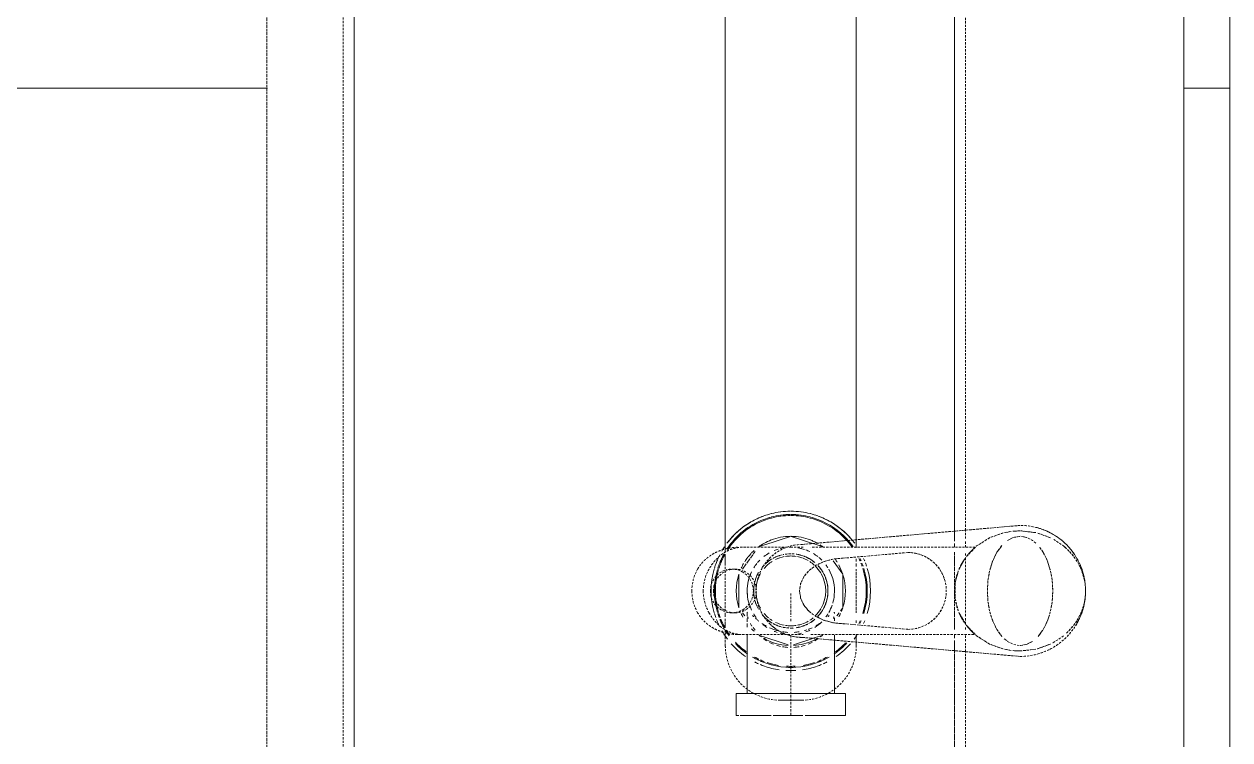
# Model space of a CAD drawing. Header units: millimetres. Extents: x -11798 to 72626, y -32713 to 44110.
# Drawn here: x 40841 to 41393, y 14119 to 14447 of the extents above; entities that cross this region are included whole.
import ezdxf

# ---------------------------------------------------------------- set-up
doc = ezdxf.new("R2010")
doc.units = ezdxf.units.MM
doc.linetypes.add('200_ШТРИХ_ш1п0_6_', pattern=[1.6, 1, -0.6])
for name, color, linetype, lineweight in [('Перекрытие штриховка', 7, 'Continuous', 18), ('Сантехника', 7, 'Continuous', 18), ('Стены отделка', 7, 'Continuous', 30)]:
    doc.layers.add(name, color=color, linetype=linetype, lineweight=lineweight)

# ---------------------------------------------------------------- blocks, each defined once
blk = doc.blocks.new('ADSK_Умывальник с 3 смесителемями - Умывальник-V16-План полов 3-го этажа')
at = {"layer": 'Сантехника', "linetype": '200_ШТРИХ_ш1п0_6_'}
for p, q in [((900, 0), (-900, 0)), ((27.38, -105), (472.62, -105)), ((527.38, -105), (840, -105)), ((476.56, -150), (23.44, -150)), ((525, -150), (523.44, -150)), ((550, -185), (550, -175)), ((17.78, -210), (482.22, -210)), ((517.78, -210), (525, -210)), ((780, -380), (-780, -380)), ((-770, -420), (770, -420))]:
    blk.add_line(p, q, dxfattribs=at)
at = {"layer": 'Сантехника', "color": 251, "linetype": '200_ШТРИХ_ш1п0_6_', "true_color": 0x666666}
for p, q in [((-900, 0), (900, 0)), ((472.19, -100), (27.81, -100)), ((845, -100), (527.81, -100)), ((472.62, -105), (27.38, -105)), ((27.38, -105), (472.62, -105)), ((472.62, -105), (477.25, -105)), ((478.34, -105), (480, -105)), ((520, -105), (521.66, -105)), ((522.75, -105), (527.38, -105)), ((840, -105), (527.38, -105)), ((527.38, -105), (840, -105)), ((480.25, -150), (476.56, -150)), ((486.51, -150), (485.33, -150)), ((488.86, -150), (487.51, -150)), ((510, -150), (490, -150)), ((514.67, -150), (513.49, -150)), ((523.44, -150), (519.75, -150)), ((483.15, -210), (484.98, -210)), ((485.04, -210), (487.28, -210)), ((487.4, -210), (490, -210)), ((490.67, -210), (509.34, -210)), ((510, -210), (511.85, -210)), ((512.72, -210), (514.96, -210)), ((515.02, -210), (516.85, -210)), ((-780, -380), (780, -380)), ((780, -380), (-780, -380)), ((-785, -385), (785, -385)), ((770, -420), (-770, -420))]:
    blk.add_line(p, q, dxfattribs=at)
at = {"layer": 'Сантехника', "color": 9, "linetype": '200_ШТРИХ_ш1п0_6_', "true_color": 0xc7c7c7}
for p, q in [((482.32, -64.39), (479.99, -66.01)), ((486.11, -62.53), (482.32, -64.39)), ((490.43, -61.14), (486.11, -62.53)), ((511.88, -61.8), (509.57, -61.14)), ((513.71, -62.46), (511.9, -61.81)), ((524.52, -72.07), (523.1, -69.26)), ((475.48, -72.07), (475.03, -74.32)), ((525, -75), (524.52, -72.07)), ((521.92, -82.21), (523.1, -80.74)), ((509.57, -88.86), (513.71, -87.54)), ((513.89, -87.47), (517.68, -85.61)), ((517.68, -85.61), (520.79, -83.33)), ((483.8, -100), (482.3, -100)), ((511.5, -100), (484.92, -100)), ((515.08, -100), (511.85, -100)), ((517.7, -100), (516.2, -100)), ((483.53, -105), (482.28, -105)), ((482.28, -105), (483.53, -105)), ((485.52, -105), (483.78, -105)), ((483.78, -105), (485.52, -105)), ((487.6, -105), (485.59, -105)), ((485.59, -105), (487.6, -105)), ((489.95, -105), (487.68, -105)), ((487.68, -105), (489.95, -105)), ((510, -105), (490, -105)), ((490, -105), (510, -105)), ((511.85, -105), (510.05, -105)), ((510.05, -105), (511.85, -105)), ((514.41, -105), (512.39, -105)), ((512.39, -105), (514.41, -105)), ((516.22, -105), (514.49, -105)), ((514.49, -105), (516.22, -105)), ((517.72, -105), (516.47, -105)), ((516.47, -105), (517.72, -105)), ((476.56, -150), (480.25, -150)), ((485.33, -150), (486.51, -150)), ((487.51, -150), (488.86, -150)), ((490, -150), (510, -150)), ((513.49, -150), (514.67, -150)), ((519.75, -150), (523.44, -150)), ((535, -180), (557, -180)), ((484.98, -210), (483.15, -210)), ((487.28, -210), (485.04, -210)), ((490, -210), (487.4, -210)), ((509.34, -210), (490.67, -210)), ((511.85, -210), (510, -210)), ((514.96, -210), (512.72, -210)), ((516.85, -210), (515.02, -210))]:
    blk.add_line(p, q, dxfattribs=at)
at = {"layer": 'Сантехника', "color": 253, "linetype": '200_ШТРИХ_ш1п0_6_', "true_color": 0xa3a3a3}
for p, q in [((509.57, -61.14), (511.88, -61.8)), ((511.9, -61.81), (513.71, -62.46)), ((513.71, -87.54), (509.57, -88.86)), ((476.04, -100), (472.19, -100)), ((480, -100), (476.95, -100)), ((523.05, -100), (520, -100)), ((527.81, -100), (523.96, -100)), ((477.25, -105), (472.62, -105)), ((472.62, -105), (477.25, -105)), ((480, -105), (478.34, -105)), ((478.34, -105), (480, -105)), ((482.28, -105), (483.53, -105)), ((483.78, -105), (485.52, -105)), ((485.59, -105), (487.6, -105)), ((487.68, -105), (489.95, -105)), ((490, -105), (510, -105)), ((510.05, -105), (511.85, -105)), ((512.39, -105), (514.41, -105)), ((514.49, -105), (516.22, -105)), ((516.47, -105), (517.72, -105)), ((521.66, -105), (520, -105)), ((520, -105), (521.66, -105)), ((527.38, -105), (522.75, -105)), ((522.75, -105), (527.38, -105)), ((23.44, -150), (476.56, -150)), ((523.44, -150), (525, -150)), ((550, -175), (550, -185)), ((482.22, -210), (17.78, -210)), ((525, -210), (517.78, -210))]:
    blk.add_line(p, q, dxfattribs=at)
at = {"layer": 'Сантехника', "color": 254, "linetype": '200_ШТРИХ_ш1п0_6_', "true_color": 0xdddddd}
for p, q in [((501.14, -180), (506.67, -180)), ((507.05, -180), (509.77, -180)), ((510, -180), (511.85, -180)), ((512.84, -180), (514.22, -180))]:
    blk.add_line(p, q, dxfattribs=at)
at = {"layer": 'Сантехника', "color": 254, "linetype": '200_ШТРИХ_ш1п0_6_', "true_color": 0xeaeaea}
blk.add_line((520.26, -180), (535, -180), dxfattribs=at)
at = {"layer": 'Сантехника', "color": 253, "linetype": '200_ШТРИХ_ш1п0_6_', "true_color": 0xa3a3a3, "flags": 128}
for points in [[(490.88, -61.03), (495.12, -60.29), (500, -60), (504.88, -60.29), (509.12, -61.03)], [(479.99, -66.01), (482.32, -64.39), (486.11, -62.53), (490.43, -61.14)], [(513.89, -62.53), (517.68, -64.39), (520.79, -66.67)], [(475.03, -74.32), (475.48, -72.07), (476.9, -69.26), (478.08, -67.79)], [(523.1, -69.26), (524.52, -72.07), (525, -75)], [(476.9, -80.74), (475.48, -77.93), (475, -75)], [(524.99, -75.34), (524.52, -77.93), (523.1, -80.74), (521.92, -82.21)], [(490.43, -88.86), (486.11, -87.47), (482.32, -85.61), (479.21, -83.33)], [(520.79, -83.33), (517.68, -85.61), (513.89, -87.47)], [(509.12, -88.97), (504.88, -89.71), (500, -90), (495.12, -89.71), (490.88, -88.97)]]:
    blk.add_lwpolyline(points, dxfattribs=at)
at = {"layer": 'Сантехника', "color": 9, "linetype": '200_ШТРИХ_ш1п0_6_', "true_color": 0xc7c7c7, "flags": 128}
for points in [[(509.12, -61.03), (504.88, -60.29), (500, -60), (495.12, -60.29), (490.88, -61.03)], [(520.79, -66.67), (517.68, -64.39), (513.89, -62.53)], [(478.08, -67.79), (476.9, -69.26), (475.48, -72.07)], [(475, -75), (475.48, -77.93), (476.9, -80.74)], [(523.1, -80.74), (524.52, -77.93), (524.99, -75.34)], [(479.21, -83.33), (482.32, -85.61), (486.11, -87.47), (490.43, -88.86)], [(490.88, -88.97), (495.12, -89.71), (500, -90), (504.88, -89.71), (509.12, -88.97)]]:
    blk.add_lwpolyline(points, dxfattribs=at)
at = {"layer": 'Сантехника', "color": 253, "linetype": '200_ШТРИХ_ш1п0_6_', "true_color": 0xa3a3a3}
for centre, radius, start, end in [((525, -175), 25, 360, 90), ((500, -180), 17, 120, 133.0871), ((500, -180), 17, 108.0616, 117.1547), ((500, -180), 17, 75, 105), ((500, -180), 17, 62.8346, 71.9223), ((500, -180), 17, 46.9116, 60), ((500, -180), 17, 140.7302, 145.9371), ((500, -180), 17, 45, 45.749), ((500, -180), 17, 34.0554, 39.2393), ((500, -180), 17, 165, 170.2821), ((500, -180), 17, 150.6816, 161.7644), ((500, -180), 17, 18.2269, 29.3088), ((500, -180), 17, 9.7114, 15), ((500, -180), 17, 174.8789, 180), ((500, -180), 17, 180, 191.8653), ((500, -180), 17, 348.1317, 360), ((500, -180), 17, 0, 5.1183), ((500, -180), 17, 196.242, 208.4737), ((500, -180), 17, 331.5326, 343.7639), ((525, -185), 25, 270, 0), ((500, -180), 17, 211.7093, 221.5239), ((500, -180), 17, 225, 230.8734), ((500, -180), 17, 309.1266, 315), ((500, -180), 17, 318.4819, 328.2898), ((500, -180), 17, 241.8489, 298.1574)]:
    blk.add_arc(centre, radius, start, end, dxfattribs=at)
at = {"layer": 'Сантехника', "linetype": '200_ШТРИХ_ш1п0_6_'}
for centre, start, end in [((525, -175), 360, 90), ((525, -185), 270, 360)]:
    blk.add_arc(centre, 25, start, end, dxfattribs=at)
at = {"layer": 'Сантехника', "color": 251, "linetype": '200_ШТРИХ_ш1п0_6_', "true_color": 0x666666}
for start, end in [(120, 133.0871), (108.0616, 117.1547), (75, 105), (62.8346, 71.9223), (46.9116, 60), (241.8489, 298.1574)]:
    blk.add_arc((500, -180), 17, start, end, dxfattribs=at)
at = {"layer": 'Сантехника', "color": 9, "linetype": '200_ШТРИХ_ш1п0_6_', "true_color": 0xc7c7c7}
for start, end in [(140.7302, 145.9371), (45, 45.749), (34.0554, 39.2393), (165, 170.2821), (150.6816, 161.7644), (18.2269, 29.3088), (9.7114, 15), (174.8789, 180), (180, 191.8653), (348.1317, 360), (0, 5.1183), (196.242, 208.4737), (331.5326, 343.7639), (211.7093, 221.5239), (225, 230.8734), (309.1266, 315), (318.4819, 328.2898)]:
    blk.add_arc((500, -180), 17, start, end, dxfattribs=at)
blk = doc.blocks.new('Влж_Сифон бутылочный - Сифон для умывальника-V19-План полов 3-го этажа')
at = {"layer": 'Сантехника', "color": 253, "lineweight": 9, "true_color": 0xa3a3a3}
for p, q in [((-13.75, 19.4), (-7.73, 23.78)), ((-7.34, 23.78), (7.35, 23.78)), ((7.73, 23.78), (9.12, 22.76)), ((10, 22.12), (11.36, 21.14)), ((47, 20.97), (47, 23.78)), ((57, 20.33), (57, 23.78)), ((27.81, 20), (22.56, 20)), ((47, 19.9), (47, 18.94)), ((47, 18.9), (47, 15.15)), ((57, 7.73), (57, 20.23)), ((-21.7, 10.15), (-21.09, 12.02)), ((-21.08, 12.07), (-20.23, 14.69)), ((20.23, 14.69), (20.68, 13.31)), ((20.69, 13.26), (21.7, 10.15)), ((47, 14.14), (47, 7.94)), ((47, 7.65), (47, 5.43)), ((47, 5), (47, 0)), ((57, 0), (57, 5.51)), ((47, 0), (47, -5)), ((47, -5.43), (47, -7.65)), ((57, -8.15), (57, 0)), ((47, -7.94), (47, -14.14)), ((57, -23.23), (57, -9.29)), ((-16.79, -17.19), (-18.03, -16.29)), ((18.03, -16.29), (16.79, -17.19)), ((47, -15.15), (47, -18.99)), ((-14.96, -18.52), (-16.56, -17.35)), ((-12.68, -20.18), (-14.68, -18.72)), ((-10, -22.12), (-12.37, -20.4)), ((11.45, -21.07), (10, -22.12)), ((20.22, -20), (27.81, -20)), ((47, -19.04), (47, -19.9)), ((47, -23.78), (47, -20.97)), ((7.73, -23.78), (-7.73, -23.78))]:
    blk.add_line(p, q, dxfattribs=at)
at = {"layer": 'Сантехника', "color": 251, "lineweight": 9, "true_color": 0x666666}
for p, q in [((57, 25), (47, 25)), ((47, 18.39), (47, 25)), ((57, 6.56), (57, 25)), ((47, 20), (27.81, 20)), ((47, 5.25), (47, 18.34)), ((-23.55, 4.46), (-22.24, 8.5)), ((-22.22, 8.56), (-21.7, 10.15)), ((21.74, 10.02), (24.62, 1.16)), ((-24.98, 0.08), (-23.57, 4.4)), ((47, 0), (47, 4.83)), ((57, 0), (57, 5.51)), ((-23.57, -4.4), (-24.98, -0.08)), ((-22.24, -8.5), (-23.55, -4.46)), ((24.62, -1.16), (20.23, -14.69)), ((47, -4.83), (47, 0)), ((47, -18.46), (47, -5.25)), ((57, -8.15), (57, 0)), ((-21.09, -12.02), (-22.22, -8.56)), ((57, -23.23), (57, -9.07)), ((-20.23, -14.69), (-21.08, -12.07)), ((27.81, -20), (47, -20)), ((47, -25), (47, -18.53)), ((47, -25), (57, -25)), ((57, -25), (57, -23.78))]:
    blk.add_line(p, q, dxfattribs=at)
at = {"layer": 'Сантехника', "color": 9, "lineweight": 9, "true_color": 0xc7c7c7}
for p, q in [((13.73, 20), (12.53, 20)), ((22.56, 20), (20.22, 20)), ((47, 7.73), (47, 14.21)), ((47, 14.14), (47, 7.94)), ((47, 7.65), (47, 5.43)), ((47, 5.25), (47, 7.44)), ((47, 3.9), (47, 0)), ((47, 0), (47, 3.76)), ((47, 0), (47, -3.9)), ((47, -3.76), (47, 0)), ((47, -7.44), (47, -5.25)), ((47, -5.43), (47, -7.65)), ((47, -14.21), (47, -7.73)), ((47, -7.94), (47, -14.14)), ((10.36, -20), (11.55, -20)), ((12.68, -20), (14.2, -20)), ((14.97, -20), (16.62, -20))]:
    blk.add_line(p, q, dxfattribs=at)
at = {"layer": 'Сантехника', "color": 253, "lineweight": 9, "true_color": 0xa3a3a3}
for radius, start, end in [(36.5, 112.0557, 114.0955), (36.5, 108.1765, 110.5148), (36.5, 73.5616, 106.4384), (35, 72.8571, 107.1429), (36.5, 65.9019, 67.9411), (36.5, 126.6856, 131.0041), (35, 125.2754, 132.846), (35, 113.0643, 115.1432), (35, 109.0184, 111.4037), (35, 64.8541, 66.9325), (36.5, 52.7698, 56.0533), (35, 132.846, 159.2023), (34.53, 133.4523, 158.9255), (36.5, 131.0041, 150), (34.53, 36.2731, 46.5477), (35, 34.4596, 47.154), (36.5, 34.6327, 48.5757), (36.5, 150, 160.0432), (35, 0, 30), (36.5, 160.2398, 165.7894), (35, 159.3929, 165.1995), (34.53, 159.1141, 165.0053), (16, 121.1091, 135), (16, 121.1091, 135), (16, 60.3487, 119.6513), (16, 60.3487, 119.6513), (16, 45, 58.8797), (16, 45, 58.8797), (36.5, 23.9701, 26.9715), (36.5, 19.3296, 22.6507), (36.5, 8.3734, 19.2958), (36.5, 166.0274, 172.4962), (35, 165.4286, 172.197), (34.53, 165.2315, 172.0986), (25, 159.1761, 169.068), (25, 155.1316, 159.0394), (25, 2.8302, 24.5465), (36.5, 172.7672, 179.6985), (35, 172.4573, 179.7097), (34.53, 172.3552, 179.7135), (25, 169.2207, 179.8157), (35, 330, 0), (36.5, 360, 3.5072), (36.5, 356.4928, 360), (36.5, 180.3015, 187.2328), (36.5, 187.5038, 193.9726), (35, 180.2903, 187.5427), (35, 187.803, 194.5714), (34.53, 180.2865, 187.6448), (34.53, 187.9014, 194.7685), (25, 180.1843, 190.7793), (25, 190.932, 200.8239), (25, 330.2247, 357.1698), (36.5, 340.7042, 351.6266), (36.5, 194.2106, 199.7602), (35, 194.8005, 200.6071), (34.53, 194.9947, 200.8859), (25, 200.9606, 209.4495), (36.5, 199.9568, 210), (35, 200.7977, 236.2162), (34.53, 201.0745, 237.1714), (25, 209.7753, 216), (25, 324, 327.5213), (36.5, 333.0285, 336.0299), (36.5, 337.3493, 340.6704), (36.5, 210, 233.3144), (34.53, 312.6823, 323.7269), (35, 313.4604, 325.5404), (36.5, 311.4243, 325.3673), (36.5, 236.3849, 240), (35, 241.0975, 244.2364), (36.5, 243.1785, 245.2808), (35, 244.3208, 248.188), (35, 248.3307, 252.8571), (35, 287.1429, 290.3057), (35, 291.813, 295.6796), (35, 295.764, 298.9027), (36.5, 294.7195, 296.8215), (35, 301.2117, 306.0009), (36.5, 300, 303.6151), (34.53, 302.371, 305.5963), (36.5, 303.9467, 307.2302), (36.5, 245.3162, 249.0751), (36.5, 249.1617, 253.5616), (36.5, 254.0839, 285.9165), (35, 253.6252, 286.3755), (36.5, 286.4384, 289.4713), (36.5, 290.9258, 294.6841)]:
    blk.add_arc((0, 0), radius, start, end, dxfattribs=at)
at = {"layer": 'Сантехника', "color": 9, "lineweight": 9, "true_color": 0xc7c7c7}
for radius, start, end in [(36.5, 112.0557, 114.0955), (36.5, 108.1765, 110.5148), (36.5, 73.5616, 106.4384), (35, 72.8571, 107.1429), (34.53, 72.6252, 107.3748), (36.5, 65.9019, 67.9411), (36.5, 126.6856, 131.0041), (35, 125.2754, 132.846), (34.53, 125.9029, 133.4523), (35, 113.0643, 115.1432), (34.53, 113.3963, 115.4881), (35, 109.0184, 111.4037), (34.53, 109.2955, 111.6963), (35, 64.8541, 66.9325), (34.53, 64.5092, 66.6005), (36.5, 52.7698, 56.0533), (35, 132.846, 159.2023), (25, 108, 118.4638), (25, 72.8818, 107.1103), (25, 67.9709, 72), (25, 61.5354, 65.4492), (35, 37.4296, 47.154), (25, 121.8323, 125.3434), (20, 121.8198, 126.5994), (20, 84.8768, 119.6513), (17.02, 60.9104, 119.0789), (20, 73.8384, 84.3812), (20, 60.3487, 70.7918), (20, 53.3997, 58.1802), (34.53, 25.097, 28.6944), (35, 159.3929, 165.1995), (25, 150.5505, 155.1316), (25, 144, 147.4115), (17.02, 121.5327, 133.2846), (17.02, 46.7143, 58.4673), (25, 32.5989, 36), (25, 24.8684, 29.7753), (34.53, 20.7259, 23.8542), (36.5, 23.9701, 26.9715), (36.5, 19.3296, 22.6507), (36.5, 8.3734, 19.2958), (35, 165.4286, 172.197), (16, 150.3487, 160.741), (16, 150.3487, 160.741), (16, 137.8936, 147.0975), (16, 137.8936, 147.0975), (16, 32.8879, 39.8981), (16, 32.8879, 39.8981), (16, 19.2422, 29.6513), (16, 19.2422, 29.6513), (34.53, 9.3157, 18.1989), (35, 172.5704, 179.7097), (16, 171.0276, 180), (16, 171.0276, 180), (16, 180, 188.4979), (16, 180, 188.4979), (16, 161.854, 168.7809), (16, 161.854, 168.7809), (16, 11.2099, 18.134), (16, 11.2099, 18.134), (16, 360, 8.9671), (16, 360, 8.9671), (16, 351.4972, 360), (16, 351.4972, 360), (34.53, 360, 3.2884), (34.53, 356.7116, 360), (36.5, 360, 3.5072), (36.5, 356.4928, 360), (35, 180.2903, 187.4296), (35, 187.803, 194.5714), (16, 190.9075, 205.8051), (16, 190.9075, 205.8051), (16, 334.1893, 349.1003), (16, 334.1893, 349.1003), (36.5, 340.7042, 351.6266), (35, 195, 200.6071), (20, 209.6513, 218.25), (16, 212.3097, 229.7335), (16, 212.3097, 229.7335), (16, 310.2649, 320.1019), (16, 310.2649, 320.1019), (16, 322.5635, 327.7011), (16, 322.5635, 327.7011), (20, 320.9775, 326.6881), (34.53, 341.8011, 350.6843), (35, 200.7977, 236.2162), (20, 225, 229.4578), (20, 231.0682, 238.1802), (16, 240.3487, 248.7014), (16, 240.3487, 248.7014), (16, 249.5802, 268.6472), (16, 249.5802, 268.6472), (16, 271.3528, 290.4182), (16, 271.3528, 290.4182), (16, 291.2968, 299.6513), (16, 291.2968, 299.6513), (20, 301.8198, 307.6906), (34.53, 331.3056, 334.903), (34.53, 336.1458, 339.2741), (36.5, 333.0285, 336.0299), (36.5, 337.3493, 340.6704), (25, 222.3354, 225.8863), (25, 226.5444, 231.1755), (25, 231.9718, 237.7289), (25, 239.8226, 245.4492), (20, 244.0817, 275.1232), (17.02, 258.75, 281.25), (20, 275.6188, 295.9234), (25, 294.5508, 298.7316), (25, 314.1146, 317.6652), (35, 313.4604, 322.5704), (25, 252, 288), (35, 241.0975, 244.2364), (34.53, 240.7247, 243.8926), (36.5, 243.1785, 245.2808), (35, 244.3208, 248.188), (34.53, 243.9932, 247.896), (35, 248.3307, 252.8571), (34.53, 248.0572, 252.6252), (34.53, 253.4742, 286.5265), (34.53, 287.3748, 290.5804), (35, 287.1429, 290.3057), (34.53, 292.105, 296.0073), (35, 291.813, 295.6796), (34.53, 296.1078, 299.2755), (35, 295.764, 298.9027), (36.5, 294.7195, 296.8215), (35, 301.2117, 306.0009), (36.5, 245.3162, 249.0751), (36.5, 249.1617, 253.5616), (36.5, 254.0839, 285.9165), (35, 253.6252, 286.3755), (36.5, 286.4384, 289.4713), (36.5, 290.9258, 294.6841)]:
    blk.add_arc((0, 0), radius, start, end, dxfattribs=at)
at = {"layer": 'Сантехника', "color": 254, "lineweight": 9, "true_color": 0xdddddd}
for radius, start, end in [(35, 72.8571, 107.1429), (35, 125.2754, 132.846), (35, 113.0643, 115.1432), (35, 109.0184, 111.4037), (35, 64.8541, 66.9325), (20, 121.8198, 126.5994), (20, 84.8768, 119.6513), (20, 73.8384, 84.3812), (20, 60.3487, 70.7918), (20, 53.3997, 58.1802), (35, 24.8179, 28.2677), (20, 141.75, 148.9142), (20, 135, 139.8579), (20, 33.3119, 45), (35, 20.3801, 23.5561), (20, 161.6106, 165.3506), (20, 154.1479, 159.7706), (17.02, 153.1671, 166.0953), (17.02, 139.7865, 150.3487), (17.02, 29.6513, 40.1993), (17.02, 13.8925, 26.8209), (20, 20.2275, 25.8473), (35, 15, 17.9629), (35, 9.0823, 14.7387), (20, 165.9995, 170.8994), (17.02, 166.5327, 171.9307), (17.02, 8.0611, 13.4673), (20, 9.099, 14.0996), (35, 360, 3.3426), (35, 356.6574, 360), (20, 188.4945, 194.0005), (17.02, 193.4673, 208.2271), (17.02, 331.7694, 346.5327), (20, 345.9004, 351.5067), (20, 196.776, 202.2603), (20, 209.6513, 218.25), (17.02, 210.0231, 223.8856), (17.02, 316.1179, 329.9746), (20, 320.9775, 326.6881), (20, 337.7397, 341.894), (35, 342.0371, 350.9177), (20, 225, 229.4578), (20, 231.0682, 238.1802), (17.02, 225.5256, 230.7911), (17.02, 240.4977, 247.5), (17.02, 249.8245, 255.2475), (17.02, 284.7525, 290.1751), (17.02, 290.425, 299.5091), (20, 301.8198, 307.6906), (17.02, 309.2084, 314.2933), (35, 331.7323, 335.1821), (35, 336.4439, 339.6199), (20, 244.0817, 270), (20, 270, 275.1232), (20, 275.6188, 295.9234), (35, 241.0975, 244.2364), (35, 244.3208, 247.4296), (35, 248.3307, 252.8571), (35, 287.1429, 290.3057), (35, 292.5704, 295.6796), (35, 295.764, 298.9027), (35, 253.6252, 286.3755)]:
    blk.add_arc((0, 0), radius, start, end, dxfattribs=at)
at = {"layer": 'Сантехника', "color": 251, "lineweight": 9, "true_color": 0x666666}
for radius, start, end in [(36.5, 131.0041, 160.0432), (35, 132.846, 159.2023), (35, 34.4596, 47.154), (36.5, 34.6327, 48.5757), (35, 360, 30), (36.5, 160.2398, 165.7894), (35, 159.3929, 165.1995), (36.5, 166.0274, 172.4962), (35, 165.4286, 172.197), (36.5, 172.7672, 179.6985), (35, 172.4573, 179.7097), (35, 330, 360), (36.5, 180.3015, 187.2328), (36.5, 187.5038, 193.9726), (35, 180.2903, 187.5427), (35, 187.803, 194.5714), (36.5, 194.2106, 199.7602), (35, 194.8005, 200.6071), (36.5, 199.9568, 233.3144), (35, 200.7977, 236.2162), (35, 313.4604, 325.5404), (36.5, 311.4243, 325.3673), (36.5, 236.3849, 240), (35, 301.2117, 306.0009), (36.5, 300, 303.6151), (36.5, 303.9467, 307.2302)]:
    blk.add_arc((0, 0), radius, start, end, dxfattribs=at)
at = {"layer": 'Сантехника', "color": 254, "lineweight": 9, "true_color": 0xeaeaea}
for start, end in [(141.75, 148.9142), (135, 139.8579), (33.3119, 45), (161.6106, 165.3506), (154.1479, 159.7706), (20.2275, 25.8473), (165.9995, 170.8994), (9.099, 14.0996), (188.4945, 194.0005), (345.9004, 351.5067), (196.776, 202.2603), (337.7397, 341.894)]:
    blk.add_arc((0, 0), 20, start, end, dxfattribs=at)
at = {"layer": 'Сантехника', "color": 7, "lineweight": 9, "true_color": 0xf2f2f2}
for start, end in [(45, 45.7067), (314.2933, 315)]:
    blk.add_arc((0, 0), 17.02, start, end, dxfattribs=at)
at = {"layer": 'Сантехника', "color": 9, "lineweight": 9, "true_color": 0xc7c7c7}
for points, knots in [([(10.36, 20), (10.25, 20), (9.93, 19.98), (9.74, 19.91), (9.68, 19.83)], [0.51500496, 0.51500496, 0.51500496, 0.51500496, 0.52777778, 0.55555556, 0.55555556, 0.55555556, 0.55555556]), ([(11.31, 17.53), (11.34, 17.49), (11.39, 17.42), (11.51, 17.27), (11.63, 17.13), (11.72, 17.02), (11.75, 16.99)], [0.66666667, 0.66666667, 0.66666667, 0.66666667, 0.67013889, 0.67361111, 0.68055556, 0.68341876, 0.68341876, 0.68341876, 0.68341876]), ([(22.78, 11.14), (22.61, 11.4), (22.34, 11.81), (22.07, 12.21), (21.96, 12.35)], [0.17914616, 0.17914616, 0.17914616, 0.17914616, 0.19444444, 0.20372396, 0.20372396, 0.20372396, 0.20372396]), ([(24.43, 7.9), (24.29, 8.27), (24.01, 8.91), (23.7, 9.53), (23.56, 9.8)], [0.12038913, 0.12038913, 0.12038913, 0.12038913, 0.13888889, 0.15364618, 0.15364618, 0.15364618, 0.15364618]), ([(25.37, 4.69), (25.3, 5.01), (25.15, 5.62), (24.99, 6.23), (24.9, 6.52)], [0.06886269, 0.06886269, 0.06886269, 0.06886269, 0.08333333, 0.09752758, 0.09752758, 0.09752758, 0.09752758]), ([(24.9, -6.52), (24.99, -6.23), (25.15, -5.62), (25.3, -5.01), (25.37, -4.69)], [0.90247242, 0.90247242, 0.90247242, 0.90247242, 0.91666667, 0.93113731, 0.93113731, 0.93113731, 0.93113731]), ([(17.86, -7.36), (17.77, -7.64), (17.58, -8.2), (17.26, -9), (17.02, -9.51), (16.9, -9.76)], [0.11111111, 0.11111111, 0.11111111, 0.11111111, 0.125, 0.13888889, 0.15236335, 0.15236335, 0.15236335, 0.15236335]), ([(18.19, -6.21), (18.16, -6.31), (18.06, -6.7), (17.95, -7.08), (17.86, -7.36)], [0.09259967, 0.09259967, 0.09259967, 0.09259967, 0.09722222, 0.11111111, 0.11111111, 0.11111111, 0.11111111]), ([(23.56, -9.8), (23.7, -9.53), (24.01, -8.91), (24.29, -8.27), (24.43, -7.9)], [0.84635382, 0.84635382, 0.84635382, 0.84635382, 0.86111111, 0.87961087, 0.87961087, 0.87961087, 0.87961087]), ([(13.82, -14.71), (13.55, -15.03), (13.1, -15.52), (12.68, -15.97), (12.52, -16.14)], [0.25423014, 0.25423014, 0.25423014, 0.25423014, 0.27777778, 0.29166667, 0.29166667, 0.29166667, 0.29166667]), ([(16.09, -11.3), (15.95, -11.53), (15.68, -11.99), (15.34, -12.55), (15.09, -12.95), (14.97, -13.13), (14.93, -13.2)], [0.18100444, 0.18100444, 0.18100444, 0.18100444, 0.19444444, 0.20833333, 0.21527778, 0.2195806, 0.2195806, 0.2195806, 0.2195806]), ([(21.81, -12.57), (21.96, -12.35), (22.29, -11.89), (22.61, -11.4), (22.78, -11.14)], [0.79166667, 0.79166667, 0.79166667, 0.79166667, 0.80555556, 0.82085384, 0.82085384, 0.82085384, 0.82085384]), ([(9.68, -19.83), (9.74, -19.91), (9.93, -19.98), (10.25, -20), (10.36, -20)], [0.44444444, 0.44444444, 0.44444444, 0.44444444, 0.47222222, 0.48499504, 0.48499504, 0.48499504, 0.48499504]), ([(11.75, -16.99), (11.72, -17.02), (11.63, -17.13), (11.51, -17.27), (11.39, -17.42), (11.34, -17.49), (11.31, -17.53)], [0.31658124, 0.31658124, 0.31658124, 0.31658124, 0.31944444, 0.32638889, 0.32986111, 0.33333333, 0.33333333, 0.33333333, 0.33333333])]:
    blk.add_open_spline(points, degree=3, knots=knots, dxfattribs=at)
at = {"layer": 'Сантехника', "color": 254, "lineweight": 9, "true_color": 0xdddddd}
for points, knots in [([(12.65, 19.52), (12.57, 19.55), (12.41, 19.61), (12.13, 19.7), (11.92, 19.76), (11.8, 19.79)], [0.44444444, 0.44444444, 0.44444444, 0.44444444, 0.45138889, 0.45833333, 0.46917848, 0.46917848, 0.46917848, 0.46917848]), ([(14.85, 13.32), (14.92, 13.21), (15.06, 13), (15.34, 12.55), (15.66, 12.02), (15.92, 11.59), (16.03, 11.39)], [0.77777778, 0.77777778, 0.77777778, 0.77777778, 0.78472222, 0.79166667, 0.80555556, 0.81722618, 0.81722618, 0.81722618, 0.81722618]), ([(16.86, 9.84), (17, 9.57), (17.25, 9.03), (17.5, 8.41), (17.62, 8.08), (17.64, 8.02)], [0.84628236, 0.84628236, 0.84628236, 0.84628236, 0.86111111, 0.875, 0.87791757, 0.87791757, 0.87791757, 0.87791757]), ([(17.86, 7.36), (17.95, 7.08), (18.06, 6.71), (18.16, 6.34), (18.18, 6.26)], [0.88888889, 0.88888889, 0.88888889, 0.88888889, 0.90277778, 0.90665948, 0.90665948, 0.90665948, 0.90665948]), ([(11.8, -19.79), (11.92, -19.76), (12.13, -19.7), (12.41, -19.61), (12.57, -19.55), (12.65, -19.52)], [0.53082152, 0.53082152, 0.53082152, 0.53082152, 0.54166667, 0.54861111, 0.55555556, 0.55555556, 0.55555556, 0.55555556]), ([(14.88, -18.54), (15.23, -18.37), (15.65, -18.14), (16.06, -17.9), (16.12, -17.86)], [0.61366787, 0.61366787, 0.61366787, 0.61366787, 0.63888889, 0.64331345, 0.64331345, 0.64331345, 0.64331345])]:
    blk.add_open_spline(points, degree=3, knots=knots, dxfattribs=at)
at = {"layer": 'Сантехника', "color": 254, "lineweight": 9, "true_color": 0xeaeaea}
for points in [[(18.69, 3.81), (18.82, 3.07), (18.91, 2.32), (18.98, 1.55)], [(19, -1.31), (18.93, -2.15), (18.83, -2.99), (18.69, -3.81)]]:
    blk.add_open_spline(points, degree=3, dxfattribs=at)
at = {"layer": 'Сантехника', "color": 9, "lineweight": 9, "true_color": 0xc7c7c7}
for points in [[(25.86, 1.4), (25.79, 2.22), (25.68, 3.03), (25.54, 3.82)], [(25.54, -3.82), (25.68, -3.03), (25.79, -2.22), (25.86, -1.4)]]:
    blk.add_open_spline(points, degree=3, dxfattribs=at)
blk = doc.blocks.new('Влж_Смеситель - Смеситель для умывальника-V20-План полов 3-го этажа')
at = {"layer": 'Сантехника', "color": 251, "linetype": '200_ШТРИХ_ш1п0_6_', "true_color": 0x666666}
for p, q in [((1.67, 29.94), (-1.67, 29.94)), ((6.35, 29.19), (4.93, 29.51)), ((23.78, 15.06), (20.58, 19.89)), ((-24.35, 13.94), (-26.47, 8.13)), ((26.56, 7.78), (24.35, 13.94)), ((-26.7, 7.18), (-27.5, 0.34)), ((27.5, 0), (26.7, 7.18)), ((-21.28, -99.62), (-30, 0)), ((-27.5, 0), (-27.33, -3.27)), ((-27.25, -4.03), (-26.7, -7.18)), ((30, 0), (21.28, -99.62)), ((26.7, -7.18), (27.25, -4.03)), ((27.33, -3.27), (27.5, 0)), ((-20, -20.59), (-20, -95.81)), ((20, -95.81), (20, -20.59)), ((-15.47, -24.8), (-9.75, -28.05)), ((9.75, -28.05), (15.47, -24.8)), ((-9.14, -28.29), (-3.64, -29.74)), ((-3.31, -29.78), (3.31, -29.78)), ((3.63, -29.74), (9.13, -28.3)), ((-17.59, -51.37), (-15, -80.98)), ((14.99, -80.98), (17.58, -51.37)), ((9.35, -96.64), (11.72, -93.47)), ((-20, -99.3), (-20, -104.7)), ((3.33, -100.51), (6.5, -99.03)), ((6.5, -99.03), (9.35, -96.64)), ((20, -104.71), (20, -99.3)), ((-20, -104.89), (-20, -106.48)), ((0, -101.02), (3.33, -100.51)), ((20, -106.48), (20, -104.89))]:
    blk.add_line(p, q, dxfattribs=at)
at = {"layer": 'Сантехника', "color": 253, "linetype": '200_ШТРИХ_ш1п0_6_', "true_color": 0xa3a3a3}
for p, q in [((-1.67, 29.94), (1.67, 29.94)), ((4.93, 29.51), (6.35, 29.19)), ((-19.03, 21.66), (-15.62, 24.69)), ((-15.62, 24.69), (-13.46, 26.16)), ((-23.59, 15.41), (-20.58, 19.89)), ((-20.58, 19.89), (-19.33, 21.34)), ((20.58, 19.89), (23.78, 15.06)), ((-26.47, 8.13), (-24.35, 13.94)), ((24.35, 13.94), (26.56, 7.78)), ((-27.5, 0.34), (-26.7, 7.18)), ((26.7, 7.18), (27.5, 0)), ((-27.33, -3.27), (-27.5, 0)), ((-26.7, -7.18), (-27.25, -4.03)), ((27.25, -4.03), (26.7, -7.18)), ((27.5, 0), (27.33, -3.27)), ((-10.01, -27.94), (-15.47, -24.8)), ((15.47, -24.8), (10.01, -27.94)), ((-4.04, -29.67), (-9.14, -28.29)), ((2.15, -29.91), (-2.15, -29.91)), ((9.13, -28.3), (4.04, -29.67)), ((-10, -130.63), (-10, -132.01)), ((10, -132.01), (10, -130.63))]:
    blk.add_line(p, q, dxfattribs=at)
at = {"layer": 'Сантехника', "linetype": '200_ШТРИХ_ш1п0_6_'}
for p, q in [((-30, 0), (-21.28, -99.62)), ((21.28, -99.62), (30, 0)), ((-15, -80.98), (-17.59, -51.37)), ((17.58, -51.37), (14.99, -80.98)), ((-20, -106.48), (-20, -127.16)), ((20, -127.16), (20, -106.48)), ((-20, -127.16), (-20, -128.89)), ((20, -128.89), (20, -127.16))]:
    blk.add_line(p, q, dxfattribs=at)
at = {"layer": 'Сантехника', "color": 9, "linetype": '200_ШТРИХ_ш1п0_6_', "true_color": 0xc7c7c7}
for p, q in [((-2.15, -29.91), (-3.31, -29.78)), ((3.31, -29.78), (2.15, -29.91))]:
    blk.add_line(p, q, dxfattribs=at)
at = {"layer": 'Сантехника', "color": 251, "linetype": '200_ШТРИХ_ш1п0_6_', "true_color": 0x666666, "flags": 128}
for points in [[(-4.93, 29.51), (-9.75, 28.05), (-12.97, 26.45)], [(-4.93, 29.51), (-3.31, 29.78), (-1.67, 29.94)], [(1.67, 29.94), (3.31, 29.78), (4.93, 29.51)], [(13.46, 26.16), (9.75, 28.05), (6.83, 29.06)], [(-13.46, 26.16), (-15.62, 24.69), (-19.03, 21.66)], [(19.33, 21.34), (15.62, 24.69), (13.76, 25.97)], [(-19.33, 21.34), (-20.58, 19.89), (-23.59, 15.41)], [(-26.56, -7.79), (-24.35, -13.94), (-20.58, -19.89), (-15.62, -24.69)], [(15.62, -24.69), (20.58, -19.89), (24.35, -13.94), (26.56, -7.78)], [(-15, -80.98), (-14.62, -85.44), (-13.51, -89.67), (-11.73, -93.47), (-9.35, -96.64), (-6.51, -99.03), (-3.34, -100.51), (0, -101.02)], [(11.72, -93.47), (13.51, -89.67), (14.62, -85.44), (14.99, -80.98)]]:
    blk.add_lwpolyline(points, dxfattribs=at)
at = {"layer": 'Сантехника', "color": 253, "linetype": '200_ШТРИХ_ш1п0_6_', "true_color": 0xa3a3a3, "flags": 128}
for points in [[(-12.97, 26.45), (-9.75, 28.05), (-4.93, 29.51)], [(6.83, 29.06), (9.75, 28.05), (13.46, 26.16)], [(13.76, 25.97), (15.62, 24.69), (19.33, 21.34)], [(-15.73, -24.61), (-20.58, -19.89), (-24.35, -13.94), (-26.56, -7.79)], [(26.56, -7.78), (24.35, -13.94), (20.58, -19.89), (15.73, -24.6)]]:
    blk.add_lwpolyline(points, dxfattribs=at)
at = {"layer": 'Сантехника', "linetype": '200_ШТРИХ_ш1п0_6_', "flags": 128}
for points in [[(-1.67, 29.94), (-3.31, 29.78), (-4.93, 29.51)], [(4.93, 29.51), (3.31, 29.78), (1.67, 29.94)], [(14.99, -80.98), (14.62, -85.44), (13.51, -89.67), (11.72, -93.47), (9.35, -96.64), (6.5, -99.03), (3.33, -100.51), (0, -101.02), (-3.34, -100.51), (-6.51, -99.03), (-9.35, -96.64), (-11.73, -93.47), (-13.51, -89.67), (-14.62, -85.44), (-15, -80.98)]]:
    blk.add_lwpolyline(points, dxfattribs=at)
at = {"layer": 'Сантехника', "linetype": '200_ШТРИХ_ш1п0_6_'}
for centre, radius, start, end in [((0, 0), 30, 360, 180), ((0, -51.37), 17.59, 0, 180), ((0, -99.62), 21.28, 180, 360)]:
    blk.add_arc(centre, radius, start, end, dxfattribs=at)
at = {"layer": 'Сантехника', "color": 251, "linetype": '200_ШТРИХ_ш1п0_6_', "true_color": 0x666666}
for centre, radius, start, end in [((0, 0), 30, 75, 165), ((0, 0), 30, 60, 75), ((0, 0), 30, 360, 60), ((0, 0), 30, 165, 180), ((0, -51.37), 17.59, 105, 180), ((0, -51.37), 17.59, 0, 105), ((0, -99.62), 21.28, 180, 315), ((0, -99.62), 21.28, 330, 0), ((0, -99.62), 21.28, 315, 330)]:
    blk.add_arc(centre, radius, start, end, dxfattribs=at)
for centre, major_axis, start_param, end_param in [((0, -130.63), (10, 0), 1.618117, 2.589717), ((0, -130.63), (10, 0), 0.551626, 1.523476), ((0, -130.63), (10, 0), 2.617994, 2.796927), ((0, -132.01), (10, 0), 1.570796, 2.612473), ((0, -132.01), (10, 0), 0.528893, 1.570796), ((0, -130.63), (10, 0), 0.344422, 0.523599), ((0, -132.01), (10, 0), 2.879793, 3.403392), ((0, -130.63), (10, 0), 2.879793, 3.141593), ((0, -130.63), (10, 0), 3.141593, 3.403392), ((0, -132.01), (10, 0), 2.617994, 2.814359), ((0, -132.01), (10, 0), 0.327015, 0.523599), ((0, -130.63), (10, 0), 0, 0.261799), ((0, -132.01), (10, 0), 6.021386, 6.544985), ((0, -130.63), (10, 0), 6.021386, 6.283185), ((0, -132.01), (10, 0), 3.482132, 4.712389), ((0, -130.63), (10, 0), 3.508602, 4.45059), ((0, -130.63), (-10, 0), 1.570796, 2.774726), ((0, -132.01), (10, 0), 4.712389, 5.942769), ((0, -130.63), (10, 0), 4.45059, 4.712389)]:
    blk.add_ellipse(centre, major_axis=major_axis, ratio=0.984808, start_param=start_param, end_param=end_param, dxfattribs=at)
at = {"layer": 'Сантехника', "linetype": '200_ШТРИХ_ш1п0_6_'}
for centre, major_axis, start_param, end_param in [((0, -125.42), (20, 0), 4.18879, 4.712389), ((0, -125.42), (-20, 0), 1.570796, 2.094395), ((0, -130.63), (20, 0), 4.18879, 4.712389), ((0, -130.63), (20, 0), 4.712389, 5.235988)]:
    blk.add_ellipse(centre, major_axis=major_axis, ratio=0.984808, start_param=start_param, end_param=end_param, dxfattribs=at)
at = {"layer": 'Сантехника', "color": 253, "linetype": '200_ШТРИХ_ш1п0_6_', "true_color": 0xa3a3a3}
for points, knots in [([(-19.69, -20.94), (-19.74, -20.89), (-19.83, -20.8), (-19.96, -20.66), (-20, -20.61), (-20, -20.59)], [0.8571429, 0.8571429, 0.8571429, 0.8571429, 0.8928571, 0.9285714, 1, 1, 1, 1]), ([(-18.88, -21.82), (-18.92, -21.77), (-19, -21.69), (-19.16, -21.52), (-19.34, -21.33), (-19.53, -21.11), (-19.64, -20.99), (-19.69, -20.94)], [0.7142857, 0.7142857, 0.7142857, 0.7142857, 0.7321429, 0.75, 0.7857143, 0.8214286, 0.8571429, 0.8571429, 0.8571429, 0.8571429]), ([(-18.87, -21.82), (-18.83, -21.87), (-18.74, -21.96), (-18.55, -22.15), (-18.29, -22.4), (-17.97, -22.72), (-17.74, -22.93), (-17.62, -23.04)], [0.2857143, 0.2857143, 0.2857143, 0.2857143, 0.3035714, 0.3214286, 0.3571429, 0.3928571, 0.4285714, 0.4285714, 0.4285714, 0.4285714]), ([(17.62, -23.04), (17.74, -22.93), (17.97, -22.72), (18.29, -22.4), (18.55, -22.15), (18.74, -21.96), (18.83, -21.87), (18.87, -21.82)], [0.5714286, 0.5714286, 0.5714286, 0.5714286, 0.6071429, 0.6428571, 0.6785714, 0.6964286, 0.7142857, 0.7142857, 0.7142857, 0.7142857]), ([(20, -20.59), (20, -20.61), (19.96, -20.66), (19.83, -20.8), (19.7, -20.94), (19.53, -21.11), (19.34, -21.33), (19.16, -21.52), (19, -21.69), (18.92, -21.77), (18.88, -21.82)], [0, 0, 0, 0, 0.0714286, 0.1071429, 0.1428571, 0.1785714, 0.2142857, 0.25, 0.2678571, 0.2857143, 0.2857143, 0.2857143, 0.2857143]), ([(-17.62, -23.04), (-17.5, -23.14), (-17.25, -23.36), (-16.87, -23.69), (-16.51, -23.99), (-16.28, -24.18), (-16.19, -24.25)], [0.4285714, 0.4285714, 0.4285714, 0.4285714, 0.4642857, 0.5, 0.5357143, 0.55903, 0.55903, 0.55903, 0.55903]), ([(-14.22, -25.68), (-14.05, -25.79), (-13.72, -26), (-13.05, -26.41), (-12.53, -26.71), (-12.18, -26.9)], [0.7142857, 0.7142857, 0.7142857, 0.7142857, 0.75, 0.7857143, 0.8571429, 0.8571429, 0.8571429, 0.8571429]), ([(12.32, -26.82), (12.62, -26.66), (13.1, -26.38), (13.72, -26), (14.05, -25.79), (14.22, -25.68)], [0.1523165, 0.1523165, 0.1523165, 0.1523165, 0.2142857, 0.25, 0.2857143, 0.2857143, 0.2857143, 0.2857143]), ([(16.19, -24.25), (16.29, -24.18), (16.51, -23.99), (16.87, -23.69), (17.25, -23.36), (17.5, -23.14), (17.62, -23.04)], [0.4411129, 0.4411129, 0.4411129, 0.4411129, 0.4642857, 0.5, 0.5357143, 0.5714286, 0.5714286, 0.5714286, 0.5714286])]:
    blk.add_open_spline(points, degree=3, knots=knots, dxfattribs=at)
at = {"layer": 'Сантехника', "color": 9, "linetype": '200_ШТРИХ_ш1п0_6_', "true_color": 0xc7c7c7}
for points, knots in [([(-20, -20.59), (-20, -20.6), (-19.96, -20.65), (-19.84, -20.78), (-19.71, -20.92), (-19.55, -21.09), (-19.36, -21.31), (-19.13, -21.56), (-18.96, -21.73), (-18.87, -21.82)], [0, 0, 0, 0, 0.0714286, 0.1071429, 0.1428571, 0.1785714, 0.2142857, 0.25, 0.2857143, 0.2857143, 0.2857143, 0.2857143]), ([(18.87, -21.82), (18.92, -21.78), (19, -21.69), (19.17, -21.52), (19.36, -21.31), (19.55, -21.09), (19.71, -20.92), (19.84, -20.78), (19.96, -20.65), (20, -20.6), (20, -20.59)], [0.7142857, 0.7142857, 0.7142857, 0.7142857, 0.7321429, 0.75, 0.7857143, 0.8214286, 0.8571429, 0.8928571, 0.9285714, 1, 1, 1, 1])]:
    blk.add_open_spline(points, degree=3, knots=knots, dxfattribs=at)
at = {"layer": 'Сантехника', "color": 251, "linetype": '200_ШТРИХ_ш1п0_6_', "true_color": 0x666666}
for points, knots in [([(-16.18, -24.26), (-16.32, -24.15), (-16.59, -23.93), (-16.97, -23.6), (-17.34, -23.28), (-17.69, -22.97), (-18.02, -22.67), (-18.33, -22.37), (-18.56, -22.13), (-18.75, -21.95), (-18.83, -21.86), (-18.88, -21.82)], [0.4285714, 0.4285714, 0.4285714, 0.4285714, 0.4642857, 0.5, 0.5357143, 0.5714286, 0.6071429, 0.6428571, 0.6785714, 0.6964286, 0.7142857, 0.7142857, 0.7142857, 0.7142857]), ([(18.88, -21.82), (18.83, -21.86), (18.75, -21.95), (18.57, -22.13), (18.33, -22.37), (18.02, -22.67), (17.69, -22.97), (17.34, -23.28), (16.97, -23.6), (16.59, -23.93), (16.32, -24.15), (16.18, -24.26)], [0.2857143, 0.2857143, 0.2857143, 0.2857143, 0.3035714, 0.3214286, 0.3571429, 0.3928571, 0.4285714, 0.4642857, 0.5, 0.5357143, 0.5714286, 0.5714286, 0.5714286, 0.5714286]), ([(-10, -27.95), (-10.8, -27.59), (-11.96, -27.04), (-13.39, -26.21), (-14.06, -25.78), (-14.38, -25.57)], [0, 0, 0, 0, 0.1428571, 0.2142857, 0.2857143, 0.2857143, 0.2857143, 0.2857143]), ([(14.39, -25.57), (14.23, -25.67), (13.9, -25.89), (13.22, -26.32), (12.68, -26.63), (12.31, -26.82)], [0.7142857, 0.7142857, 0.7142857, 0.7142857, 0.75, 0.7857143, 0.8571429, 0.8571429, 0.8571429, 0.8571429]), ([(2.16, -29.91), (1.44, -29.97), (0, -30.03), (-1.44, -29.97), (-2.16, -29.91)], [0.3951623, 0.3951623, 0.3951623, 0.3951623, 0.5, 0.6050933, 0.6050933, 0.6050933, 0.6050933])]:
    blk.add_open_spline(points, degree=3, knots=knots, dxfattribs=at)
at = {"layer": 'Сантехника', "color": 253, "linetype": '200_ШТРИХ_ш1п0_6_', "true_color": 0xa3a3a3}
for points in [[(-12.18, -26.9), (-11.47, -27.28), (-10.74, -27.63), (-10, -27.95)], [(10, -27.95), (10.63, -27.67), (11.25, -27.38), (11.85, -27.07)], [(12.31, -26.82), (12.16, -26.91), (12.01, -26.98), (11.86, -27.06)], [(-9.13, -28.3), (-7.81, -28.8), (-6.47, -29.2), (-5.11, -29.48)], [(-2.16, -29.91), (-2.68, -29.86), (-3.2, -29.8), (-3.72, -29.72)], [(-2.16, -29.91), (-1.44, -29.97), (-0.72, -30), (0, -30)], [(0, -30), (0.72, -30), (1.44, -29.97), (2.16, -29.91)], [(5.1, -29.48), (6.47, -29.2), (7.81, -28.81), (9.12, -28.3)]]:
    blk.add_open_spline(points, degree=3, dxfattribs=at)
at = {"layer": 'Сантехника', "color": 251, "linetype": '200_ШТРИХ_ш1п0_6_', "true_color": 0x666666}
for points in [[(11.86, -27.06), (11.26, -27.37), (10.64, -27.66), (10, -27.95)], [(-5.1, -29.48), (-6.47, -29.2), (-7.81, -28.8), (-9.13, -28.3)], [(9.12, -28.3), (7.81, -28.81), (6.47, -29.2), (5.11, -29.48)], [(20, -128.89), (20, -129.12), (20, -129.34), (19.99, -129.56)]]:
    blk.add_open_spline(points, degree=3, dxfattribs=at)
at = {"layer": 'Сантехника', "color": 9, "linetype": '200_ШТРИХ_ш1п0_6_', "true_color": 0xc7c7c7}
for points in [[(11.85, -27.07), (11.96, -27.01), (12.07, -26.96), (12.18, -26.9)], [(-3.72, -29.72), (-3.2, -29.8), (-2.68, -29.86), (-2.16, -29.91)]]:
    blk.add_open_spline(points, degree=3, dxfattribs=at)
at = {"layer": 'Сантехника', "linetype": '200_ШТРИХ_ш1п0_6_'}
for points, knots in [([(-20, -127.16), (-20, -127.95), (-19.87, -129.52), (-19.31, -131.88), (-18.5, -133.81), (-17.65, -135.34), (-16.9, -136.46), (-16.18, -137.38), (-15.55, -138.11), (-15.05, -138.64), (-14.52, -139.16), (-13.77, -139.85), (-12.35, -141.01), (-10.97, -141.91), (-10, -142.48)], [0, 0, 0, 0, 0.142857, 0.285714, 0.428571, 0.5, 0.571429, 0.642857, 0.678571, 0.714286, 0.75, 0.785714, 0.857143, 1, 1, 1, 1]), ([(-10, -147.69), (-10.97, -147.12), (-12.35, -146.15), (-13.77, -144.81), (-14.52, -144), (-15.05, -143.37), (-15.55, -142.73), (-16.18, -141.85), (-16.9, -140.72), (-17.65, -139.32), (-18.39, -137.65), (-18.95, -136.05), (-19.34, -134.57), (-19.82, -132.31), (-20, -130.42), (-20, -128.89)], [0, 0, 0, 0, 0.142857, 0.214286, 0.25, 0.285714, 0.321429, 0.357143, 0.428571, 0.5, 0.571429, 0.678571, 0.732143, 0.785714, 1, 1, 1, 1]), ([(10, -142.48), (10.97, -141.91), (12.36, -141.01), (13.77, -139.85), (14.52, -139.16), (15.05, -138.64), (15.55, -138.11), (16.18, -137.38), (16.9, -136.46), (17.65, -135.34), (18.39, -134), (18.95, -132.75), (19.34, -131.58), (19.82, -129.82), (20, -128.34), (20, -127.16)], [0, 0, 0, 0, 0.142857, 0.214286, 0.25, 0.285714, 0.321429, 0.357143, 0.428571, 0.5, 0.571429, 0.678571, 0.732143, 0.785714, 1, 1, 1, 1]), ([(19.99, -129.56), (19.97, -130.35), (19.83, -132.15), (19.31, -134.95), (18.5, -137.41), (17.65, -139.32), (16.9, -140.72), (16.18, -141.85), (15.55, -142.73), (15.05, -143.37), (14.52, -144), (13.77, -144.81), (12.35, -146.15), (10.97, -147.12), (10, -147.69)], [0.0315092, 0.0315092, 0.0315092, 0.0315092, 0.1428571, 0.2857143, 0.4285714, 0.5, 0.5714286, 0.6428571, 0.6785714, 0.7142857, 0.75, 0.7857143, 0.8571429, 1, 1, 1, 1])]:
    blk.add_open_spline(points, degree=3, knots=knots, dxfattribs=at)

msp = doc.modelspace()

# ---------------------------------------------------------------- hatches: boundary and pattern name
at = {"layer": 'Перекрытие штриховка', "lineweight": 9, "true_color": 0x787878}
h = msp.add_hatch(dxfattribs=at)
h.set_pattern_fill('FP_38', color=8, style=0, pattern_type=2)
h.set_pattern_definition([(270, (9516.7, 16216.94), (600, 4e-14), []), (0, (9516.7, 16216.94), (0, 600), [])])
h.paths.add_polyline_path([(38986.321, 12201.937), (39845, 12201.937), (39845, 12211.937), (39796, 12211.937), (39796, 12218.437), (39779.5, 12218.437), (39779.5, 12245.437), (39768, 12245.437), (39768, 12251.937), (39845, 12251.937), (39845, 12581.727), (39855, 12581.937), (39855, 12634.937), (40116.713, 12634.937), (40116.713, 13450.174), (41393, 13450.174), (41393, 15872.541), (39909.262, 15872.541), (39909.262, 16107.541), (38642.809, 16107.541), (38683.93, 12634.937), (38825, 12634.937), (38825, 12581.727), (38835, 12581.727), (38835, 12251.937), (38912, 12251.937), (38912, 12245.437), (38900.5, 12245.437), (38900.5, 12218.437), (38884, 12218.437), (38884, 12211.937), (38835, 12211.937), (38835, 12201.937), (38906.321, 12201.937), (38894.629, 12208.687), (38897.879, 12214.316), (38907.908, 12208.687), (38921.548, 12231.828), (38931.298, 12226.198), (38934.548, 12231.828), (38984.777, 12202.828)])
h.paths.add_polyline_path([(39943.544, 12581.937), (40116.713, 12581.937), (40116.713, 12601.937), (39943.544, 12601.937)])
h.paths.add_polyline_path([(41206.901, 13687.057), (41181.901, 13687.057), (41130.721, 13692.824), (41080.843, 13710.63), (41038.499, 13737.236), (41002.08, 13773.655), (40974.678, 13817.264), (40957.668, 13865.878), (40951.901, 13917.057), (40953.028, 15467.057), (40957.668, 15508.237), (40974.678, 15556.851), (41002.08, 15600.46), (41038.499, 15636.879), (41082.108, 15664.28), (41130.721, 15681.291), (41181.901, 15687.057), (41236.901, 15686.073), (41251.165, 15685.136), (41279.304, 15679.445), (41305.237, 15670.204), (41327.967, 15657.768), (41346.622, 15642.615), (41360.483, 15625.326), (41369.019, 15606.567), (41371.901, 15587.057), (41371.901, 13787.057), (41369.019, 13767.548), (41360.483, 13748.789), (41346.622, 13731.5), (41327.967, 13716.347), (41305.237, 13703.911), (41279.304, 13694.67), (41249.328, 13688.858), (41221.901, 13687.057)])

# ---------------------------------------------------------------- linework, layer by layer
at = {"layer": 'Стены отделка', "lineweight": 9}
msp.add_line((41393, 15872.541), (41393, 13442.674), dxfattribs=at)

# ---------------------------------------------------------------- block references
at = {"layer": 'Сантехника', "color": 254, "linetype": '200_ШТРИХ_ш1п0_6_', "true_color": 0xdddddd, "rotation": 269.9999999999992}
msp.add_blockref('ADSK_Умывальник с 3 смесителемями - Умывальник-V16-План полов 3-го этажа', (41371.901, 14687.057), dxfattribs=at)
at = {"layer": 'Сантехника', "color": 251, "linetype": '200_ШТРИХ_ш1п0_6_', "true_color": 0x666666}
for name, p, rotation in [('Влж_Сифон бутылочный - Сифон для умывальника-V19-План полов 3-го этажа', (41191.901, 14187.057), 269.9999999999989), ('Влж_Смеситель - Смеситель для умывальника-V20-План полов 3-го этажа', (41296.901, 14187.057), 269.9999999999992)]:
    msp.add_blockref(name, p, dxfattribs=dict(at, rotation=rotation))

doc.saveas('drawing.dxf')
